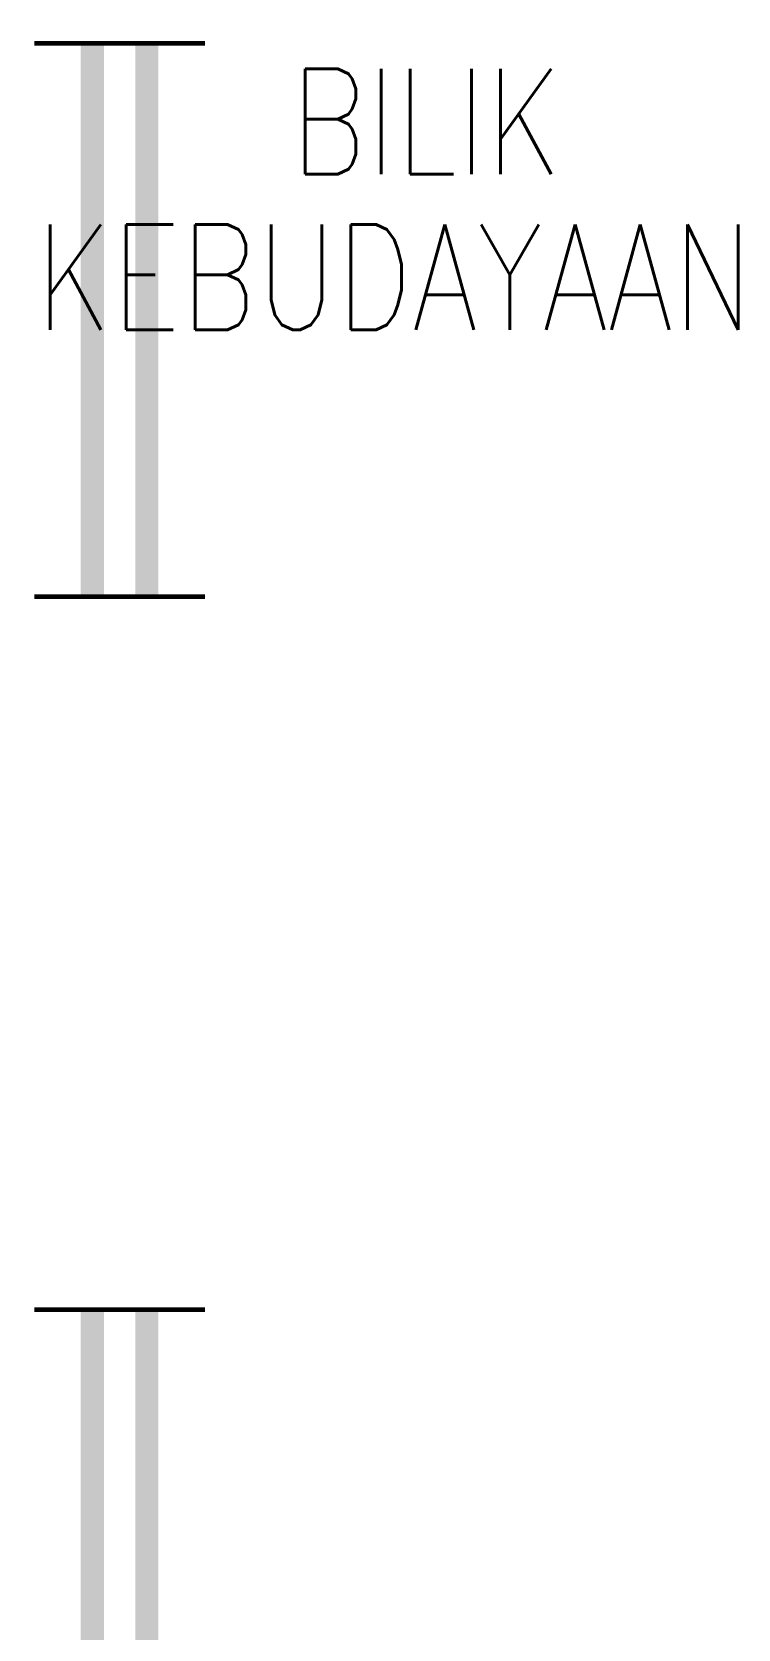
# Model space of a CAD drawing. Header units: inches. Extents: x -106706990 to 300603, y -86718466 to 1728185.
# Drawn here: x 53137 to 54809, y 27519 to 31303 of the extents above; entities that cross this region are included whole.
import ezdxf
from ezdxf.enums import TextEntityAlignment as Align

# ---------------------------------------------------------------- set-up
doc = ezdxf.new("R2010")
doc.units = ezdxf.units.IN
doc.header["$MEASUREMENT"] = 0
doc.layers.add('A-ROOMSYM', color=3, linetype='Continuous')
doc.layers.add('LAMP', color=5, linetype='Continuous')
doc.styles.add('style1', font='romans.shx', dxfattribs={"height": 750})

# ---------------------------------------------------------------- blocks, each defined once
blk = doc.blocks.new('YBC 236')
at = {"layer": 'LAMP'}
for points, const_width in [([(-134681.8, 193808.3), (-134681.8, 193533.1)], 10.9), ([(-133371.4, 193808.3), (-133371.4, 193533.1)], 10.9), ([(-134681.8, 193670.7), (-133371.4, 193670.7)], 54.6), ([(-134681.8, 193679.4), (-134681.8, 193404.2)], 10.9), ([(-133371.4, 193679.4), (-133371.4, 193404.2)], 10.9), ([(-134681.8, 193541.8), (-133371.4, 193541.8)], 54.6)]:
    blk.add_lwpolyline(points, dxfattribs=dict(at, const_width=const_width))
blk = doc.blocks.new('*U218')
at = {"layer": 'LAMP', "rotation": 90}
blk.add_blockref('YBC 236', (193606.2, 134026.6, -5.5), dxfattribs=at)
blk = doc.blocks.new('*U219')
at = {"layer": 'LAMP', "color": 0, "linetype": 'ByBlock', "lineweight": -2, "transparency": 16777216}
for p in [(0, 3000), (0, 0)]:
    blk.add_blockref('*U218', p, dxfattribs=at)

msp = doc.modelspace()

# ---------------------------------------------------------------- block references
at = {"layer": 'LAMP', "color": 0}
msp.add_blockref('*U219', (53344.6, 27620, -16.4), dxfattribs=at)

# ---------------------------------------------------------------- texts
at = {"layer": 'A-ROOMSYM', "color": 8, "style": 'style1', "width": 0.8}
for s, p in [('BILIK', (54071, 30965.2)), ('KEBUDAYAAN', (53994.7, 30596.5))]:
    msp.add_text(s, height=250, dxfattribs=at).set_placement(p, align=Align.CENTER)

doc.saveas('drawing.dxf')
